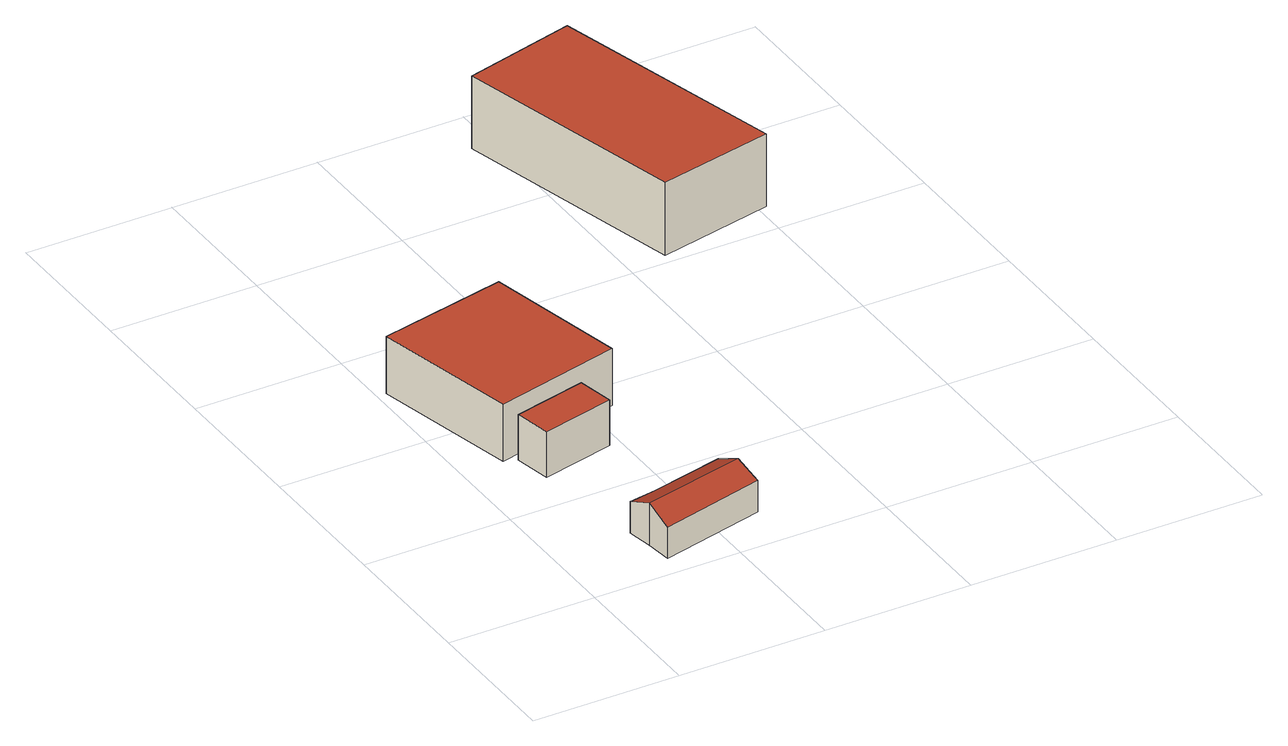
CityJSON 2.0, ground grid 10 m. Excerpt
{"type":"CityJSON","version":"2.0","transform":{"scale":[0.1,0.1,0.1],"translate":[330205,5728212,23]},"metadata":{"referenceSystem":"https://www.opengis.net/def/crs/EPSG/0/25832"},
"CityObjects":{
"building1":{"type":"Building","attributes":{"Geometrietyp2DReferenz":"3000","Gemeindeschluessel":"05170048","function":"31001_2720","roofType":"3100","measuredHeight":3.01},"address":[{"country":"Germany","locality":"Wesel","thoroughfareNumber":"3","thoroughfareName":"Rosenallee"}],"geometry":[{"type":"Solid","lod":"2","boundaries":[[[[0,1,2,3]],[[4,5,1,0]],[[6,7,5,4]],[[8,9,7,6]],[[10,11,9,8]],[[12,13,11,10]],[[3,2,13,12]],[[3,12,10,0]],[[8,6,4,0,10]],[[1,5,7,9,11,13,2]]]],"semantics":{"surfaces":[{"type":"WallSurface"},{"type":"RoofSurface"},{"type":"GroundSurface"}],"values":[[0,0,0,0,0,0,0,1,1,2]]}}]},
"building2":{"type":"Building","attributes":{"Geometrietyp2DReferenz":"3000","Gemeindeschluessel":"05170048","function":"31001_2720","roofType":"1000","measuredHeight":3.2},"address":[{"country":"Germany","locality":"Wesel","thoroughfareNumber":"3","thoroughfareName":"Rosenallee"}],"geometry":[{"type":"Solid","lod":"2","boundaries":[[[[14,15,16,17]],[[18,19,15,14]],[[20,21,19,18]],[[17,16,21,20]],[[18,14,17,20]],[[15,19,21,16]]]],"semantics":{"surfaces":[{"type":"WallSurface"},{"type":"RoofSurface"},{"type":"GroundSurface"}],"values":[[0,0,0,0,1,2]]}}]},
"building3":{"type":"Building","attributes":{"Geometrietyp2DReferenz":"3000","Gemeindeschluessel":"05170048","function":"31001_2720","roofType":"1000","measuredHeight":4.06},"address":[{"country":"Germany","locality":"Wesel","thoroughfareNumber":"3","thoroughfareName":"Rosenallee"}],"geometry":[{"type":"Solid","lod":"2","boundaries":[[[[22,23,24,25]],[[26,27,23,22]],[[28,29,27,26]],[[25,24,29,28]],[[26,22,25,28]],[[23,27,29,24]]]],"semantics":{"surfaces":[{"type":"WallSurface"},{"type":"RoofSurface"},{"type":"GroundSurface"}],"values":[[0,0,0,0,1,2]]}}]},
"building4":{"type":"Building","attributes":{"Geometrietyp2DReferenz":"3000","Gemeindeschluessel":"05170048","function":"31001_2720","roofType":"1000","measuredHeight":5.14},"address":[{"country":"Germany","locality":"Wesel","thoroughfareNumber":"3","thoroughfareName":"Rosenallee"}],"geometry":[{"type":"Solid","lod":"2","boundaries":[[[[30,31,32,33]],[[34,35,31,30]],[[36,37,35,34]],[[33,32,37,36]],[[34,30,33,36]],[[31,35,37,32]]]],"semantics":{"surfaces":[{"type":"WallSurface"},{"type":"RoofSurface"},{"type":"GroundSurface"}],"values":[[0,0,0,0,1,2]]}}]}
},
"vertices":[
[52,24,45],[52,24,15],[54,6,15],[54,6,37],[49,42,37],[49,42,15],[68,45,37],[68,45,15],[118,57,37],[118,57,15],[122,40,45],[122,40,15],[126,24,37],[126,24,15],
[82,157,47],[82,157,15],[32,145,15],[32,145,47],[87,132,47],[87,132,15],[37,120,47],[37,120,15],
[95,277,48],[95,277,8],[7,258,8],[7,258,48],[116,179,48],[116,179,8],[29,158,48],[29,158,8],
[305,323,60],[305,323,9],[263,486,9],[263,486,60],[226,306,60],[226,306,9],[186,466,60],[186,466,9]
]}
